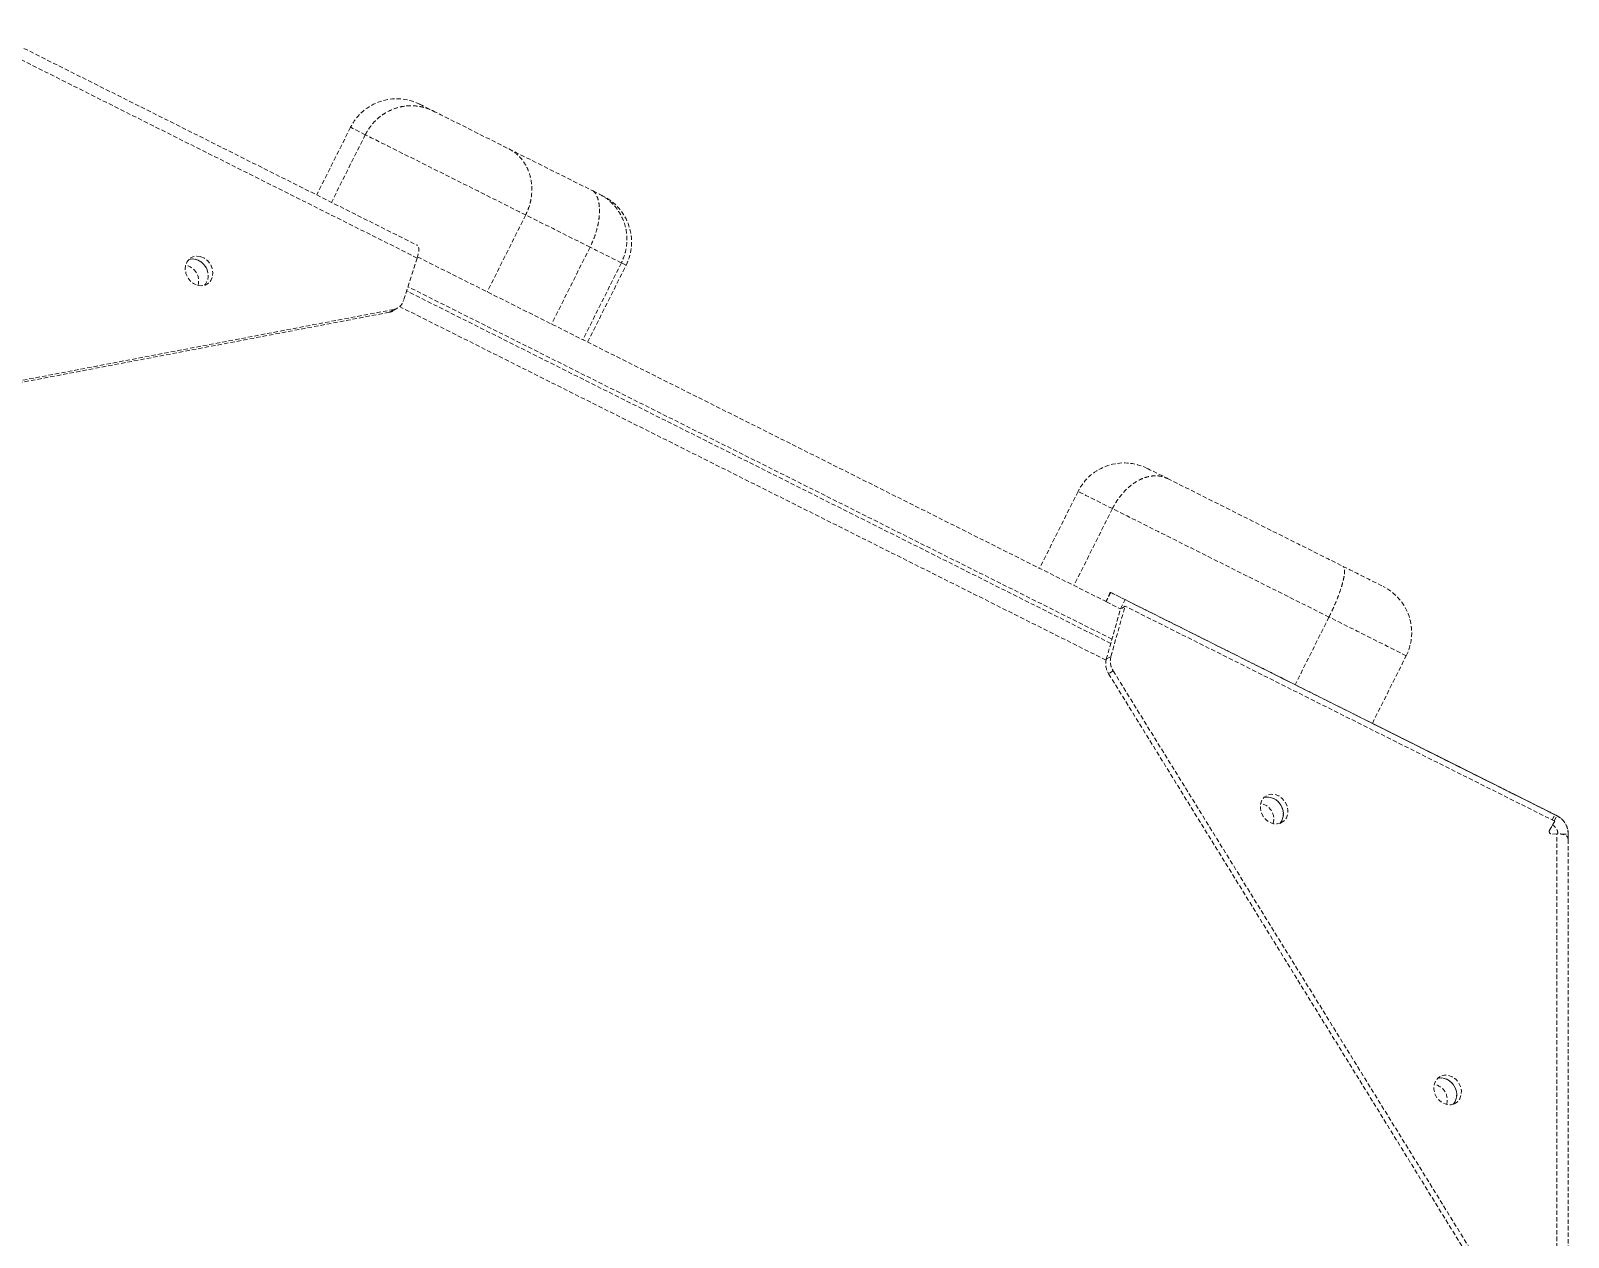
# Model space of a CAD drawing. Header units: millimetres. Extents: x -3960 to 3430, y -2884 to 2225.
# Drawn here: x 1482.7 to 1930, y 230.6 to 581.5 of the extents above; entities that cross this region are included whole.
import ezdxf

# ---------------------------------------------------------------- set-up
doc = ezdxf.new("R2010")
doc.units = ezdxf.units.MM
doc.linetypes.add('HIDDEN', pattern=[1.905, 1.27, -0.635])
doc.layers.add('DIKOM_ОБЪЕКТ', color=7, linetype='Continuous')

msp = doc.modelspace()

# ---------------------------------------------------------------- linework, layer by layer
at = {"layer": 'DIKOM_ОБЪЕКТ', "color": 7, "linetype": 'HIDDEN', "lineweight": 15}
for p, q in [((1470.50528, 581.49775), (1595.15115, 519.11839)), ((1595.14991, 515.41031), (1470.50406, 577.78962)), ((1575.7567, 553.42224), (1565.9133, 533.75052)), ((1580.05438, 551.2718), (1570.21084, 531.59986)), ((1626.71129, 527.92549), (1615.52415, 505.56828)), ((1595.14991, 515.41031), (1591.18185, 503.05328)), ((1595.24422, 515.71586), (1795.54753, 415.48779)), ((1645.43325, 518.55727), (1634.24611, 496.20006)), ((1654.54034, 514.00044), (1643.35303, 491.64305)), ((1644.72949, 490.95431), (1655.91683, 513.31165)), ((1796.91029, 403.33205), (1592.0732, 505.82878)), ((1797.25917, 404.56754), (1592.46317, 507.04356)), ((1795.54109, 398.45411), (1590.03895, 501.28354)), ((1404.21368, 464.78048), (1586.96788, 499.61624)), ((1405.55553, 465.60922), (1588.30973, 500.44499)), ((1586.96788, 499.61624), (1588.30973, 500.44499)), ((1588.21482, 500.09865), (1589.55667, 500.92739)), ((1787.38764, 447.52611), (1776.20033, 425.16872)), ((1797.3867, 442.52278), (1786.19939, 420.16539)), ((1796.77809, 418.21134), (1795.44198, 415.54072)), ((1796.952, 418.12441), (1795.6136, 415.44887)), ((1796.952, 418.12441), (1801.07259, 416.06243)), ((1910.23358, 361.45568), (1797.63227, 417.7843)), ((1799.73036, 413.37949), (1801.07259, 416.06243)), ((1801.07259, 416.06243), (1926.08867, 353.51969)), ((1795.60461, 398.70744), (1799.7303, 413.3206)), ((1795.65601, 415.41832), (1799.73036, 413.37949)), ((1796.94625, 399.53605), (1801.07214, 414.14934)), ((1801.07214, 414.14934), (1799.7303, 413.3206)), ((1799.73036, 413.37949), (1799.78304, 413.35318)), ((1926.08803, 351.60647), (1801.07214, 414.14934)), ((1860.39331, 410.99544), (1850.54542, 391.31465)), ((1795.60461, 398.70744), (1796.94625, 399.53605)), ((1873.01211, 380.0756), (1882.85892, 399.75406)), ((1797.62525, 395.32231), (1796.28361, 394.49369)), ((1796.28361, 394.49369), (1908.84673, 212.25389)), ((1797.62525, 395.32231), (1910.18837, 213.08251)), ((1873.0141, 380.07964), (1910.23358, 361.45568)), ((1926.08859, 353.53253), (1873.01673, 380.08491)), ((1913.85121, 359.64591), (1926.67607, 353.22969)), ((1926.08867, 353.51969), (1924.57817, 354.27528)), ((1925.26104, 353.93369), (1926.6762, 353.22584)), ((1926.67604, 353.23835), (1925.26108, 353.94633)), ((1925.32309, 351.98929), (1926.08867, 353.51969)), ((1924.57654, 348.98432), (1926.08803, 351.60647)), ((1925.91041, 351.69532), (1926.6762, 353.22584)), ((1926.6762, 353.22584), (1926.67607, 353.22969)), ((1926.6744, 347.96239), (1925.25934, 347.87923)), ((1926.63205, 208.57738), (1926.6744, 347.96239)), ((1926.6746, 347.97568), (1926.97754, 347.95387)), ((1928.1533, 347.8587), (1929.99168, 347.85807)), ((1929.99105, 346.30327), (1929.9487, 206.91826)), ((1929.99168, 347.85807), (1929.99105, 346.30327))]:
    msp.add_line(p, q, dxfattribs=at)
at = {"layer": 'DIKOM_ОБЪЕКТ', "color": 7, "linetype": 'HIDDEN', "lineweight": 15, "flags": 128}
for points in [[(1595.88327, 560.12423), (1596.02398, 560.05386), (1596.48784, 559.82186), (1597.273, 559.42898), (1598.37531, 558.87742), (1599.7888, 558.17001)], [(1599.7888, 558.17001), (1600.21861, 557.95502), (1600.97675, 557.57551), (1602.04283, 557.04221), (1603.38732, 556.36938), (1604.97351, 555.57563), (1606.75823, 554.68276), (1608.69206, 553.71497), (1610.72258, 552.69908), (1612.79383, 551.6626), (1614.84924, 550.63407), (1616.8325, 549.6416), (1618.68947, 548.71251), (1620.36899, 547.87201), (1621.82531, 547.14335)], [(1580.05438, 551.2718), (1578.51332, 552.04285), (1577.3081, 552.64581), (1576.44457, 553.078), (1575.92664, 553.3372), (1575.7567, 553.42224)], [(1626.71129, 527.92549), (1624.92449, 528.81945), (1622.89831, 529.83333), (1620.65784, 530.95459), (1618.23026, 532.16919), (1615.64592, 533.46247), (1612.93638, 534.81826), (1610.13521, 536.21988), (1607.27688, 537.65008), (1604.39666, 539.09121), (1601.53016, 540.52555), (1598.71267, 541.93545), (1595.97884, 543.30334), (1593.3625, 544.61259), (1590.89584, 545.84691), (1588.60929, 546.99106), (1586.53091, 548.03091), (1584.68646, 548.9538), (1583.09894, 549.74834), (1581.78742, 550.40453), (1580.7683, 550.91443), (1580.05438, 551.2718)], [(1621.82531, 547.14335), (1624.04897, 546.0307), (1626.53056, 544.78899), (1629.26132, 543.42242), (1632.23198, 541.93605), (1635.4319, 540.3348), (1638.85019, 538.62455), (1642.47443, 536.81087), (1646.29239, 534.90043)], [(1646.29239, 534.90043), (1646.60124, 534.74608), (1646.92504, 534.58388), (1647.24206, 534.4254), (1647.53006, 534.28122), (1647.76939, 534.16142), (1647.94368, 534.07431), (1648.04068, 534.0257), (1648.05895, 534.01653)], [(1648.05398, 534.01913), (1648.75558, 533.66809), (1649.13859, 533.47626), (1649.21472, 533.43829)], [(1645.43325, 518.55727), (1642.50146, 520.02429), (1639.72256, 521.41479), (1637.10535, 522.72455), (1634.6578, 523.94924), (1632.38787, 525.08509), (1630.3025, 526.12854), (1628.40824, 527.07628), (1626.71129, 527.92549)], [(1595.14991, 515.41031), (1595.35332, 516.10774), (1595.50157, 516.76017), (1595.59154, 517.35497), (1595.62196, 517.88103), (1595.59194, 518.32801), (1595.50214, 518.68757), (1595.35435, 518.95273), (1595.15115, 519.11839)], [(1532.16049, 515.83026), (1531.01526, 515.9749), (1529.92516, 515.76941), (1528.97816, 515.23013), (1528.2511, 514.40097), (1527.80287, 513.34903), (1527.6699, 512.1596), (1527.86299, 510.92908), (1528.36631, 509.75706), (1529.13896, 508.73834), (1530.11884, 507.95578), (1531.22606, 507.47248), (1532.37125, 507.32788), (1533.46156, 507.5335), (1534.40859, 508.07273), (1535.13544, 508.90177), (1535.58368, 509.9537), (1535.71664, 511.14313), (1535.52376, 512.37378), (1535.02041, 513.54585), (1534.24756, 514.56444), (1533.26768, 515.347), (1532.16049, 515.83026)], [(1528.70843, 514.98355), (1529.67342, 515.14616), (1530.81864, 515.00151)], [(1533.31044, 507.48235), (1533.60127, 507.81546), (1534.1362, 508.81004), (1534.36411, 509.96872), (1534.26647, 511.19759), (1533.85125, 512.39712), (1533.15191, 513.47001), (1532.22539, 514.32952), (1531.14644, 514.90588), (1530.00294, 515.15254), (1528.88695, 515.04931), (1528.72897, 515.00429)], [(1654.54034, 514.00044), (1654.09803, 514.22158), (1653.42668, 514.55768), (1652.53665, 515.00285), (1651.44316, 515.55012), (1650.16367, 516.1903), (1648.71941, 516.91303), (1647.134, 517.70643), (1645.43325, 518.55727)], [(1655.91683, 513.31165), (1655.77222, 513.38382), (1655.31226, 513.61403), (1654.54034, 514.00044)], [(1807.51418, 454.22816), (1807.52101, 454.22481), (1807.74486, 454.11282), (1808.2836, 453.84307), (1809.1323, 453.41854), (1810.28205, 452.84324), (1811.72146, 452.12291), (1813.43622, 451.26481)], [(1797.3867, 442.52278), (1794.99856, 443.71754), (1792.91018, 444.7627), (1791.13759, 445.64954), (1789.69538, 446.37123), (1788.595, 446.92195), (1787.84483, 447.29721), (1787.45131, 447.49426), (1787.38764, 447.52611)], [(1813.43622, 451.26481), (1817.23424, 449.3644), (1821.18932, 447.3853), (1825.28046, 445.33834), (1829.48539, 443.23417), (1833.78178, 441.08447), (1838.1465, 438.90034), (1842.55617, 436.69381), (1846.98698, 434.47665), (1851.41564, 432.26069), (1855.81796, 430.05789), (1860.17046, 427.87994), (1864.44987, 425.73868)], [(1860.39331, 410.99544), (1855.46902, 413.45944), (1850.47091, 415.96038), (1845.42254, 418.48645), (1840.3477, 421.02588), (1835.27025, 423.56636), (1830.21446, 426.09627), (1825.20381, 428.60346), (1820.26209, 431.07617), (1815.41279, 433.50269), (1810.6786, 435.87169), (1806.08169, 438.17177), (1801.64405, 440.39227), (1797.3867, 442.52278)], [(1864.44987, 425.73868), (1866.49969, 424.71285), (1868.47115, 423.72634), (1870.30994, 422.80627), (1871.96611, 421.97769), (1873.39381, 421.26316), (1874.55436, 420.68262), (1875.41554, 420.25151), (1875.95436, 419.98209), (1876.15557, 419.88134), (1876.15681, 419.8807)], [(1797.63227, 417.7843), (1797.35782, 417.9215), (1797.13331, 418.03365), (1796.96208, 418.11942), (1796.84579, 418.17749), (1796.78649, 418.20727), (1796.78447, 418.20827), (1796.83975, 418.18048), (1796.952, 418.12441)], [(1882.85892, 399.75406), (1882.72065, 399.82321), (1882.26515, 400.05119), (1881.49703, 400.43554), (1880.42597, 400.97144), (1879.06493, 401.65247), (1877.43093, 402.47008), (1875.54389, 403.41429), (1873.42727, 404.4734), (1871.1071, 405.63434), (1868.61205, 406.88286), (1865.97275, 408.20343), (1863.22185, 409.57991), (1860.39331, 410.99544)], [(1848.39897, 392.38714), (1848.01578, 392.5788), (1847.34417, 392.91487), (1846.43824, 393.36808), (1845.37161, 393.90182), (1844.23044, 394.47274), (1843.10749, 395.0346), (1842.09339, 395.54179), (1841.27057, 395.95345), (1840.70562, 396.23615), (1840.44418, 396.36682), (1840.50758, 396.33494), (1840.8907, 396.14338), (1841.56238, 395.80721), (1842.46831, 395.35399), (1843.53515, 394.82038), (1844.67625, 394.24956), (1845.79926, 393.6876), (1846.81315, 393.18028), (1847.63618, 392.76875), (1848.20107, 392.48615), (1848.46231, 392.35536), (1848.39897, 392.38714)], [(1896.89162, 368.13386), (1897.7999, 367.67957), (1898.47496, 367.34199), (1898.86179, 367.14851), (1898.9291, 367.11484), (1898.67156, 367.24372), (1898.11013, 367.52481), (1897.2901, 367.93511), (1896.2779, 368.44151), (1895.15573, 369.00301), (1894.01418, 369.57412), (1892.94604, 370.10846), (1892.0377, 370.56286), (1891.3627, 370.90033), (1890.97587, 371.09381), (1890.90856, 371.12748), (1891.16609, 370.9986), (1891.72753, 370.71751), (1892.54755, 370.30721), (1893.55976, 369.80081), (1894.68213, 369.23943), (1895.82342, 368.6683), (1896.89162, 368.13386)], [(1898.86447, 367.1419), (1898.48149, 367.33369), (1897.80967, 367.66963), (1896.90374, 368.12285), (1895.83711, 368.65658), (1894.69594, 369.22751), (1893.57299, 369.78937), (1892.5589, 370.29656), (1891.73608, 370.70821), (1891.17112, 370.99092), (1890.90968, 371.12158), (1890.97328, 371.08983), (1891.3562, 370.89814), (1892.02788, 370.56197), (1892.93381, 370.10876), (1894.00065, 369.57515), (1895.14175, 369.00432), (1896.26477, 368.44236), (1897.27886, 367.93517), (1898.10168, 367.52352), (1898.66657, 367.24091), (1898.92781, 367.11012), (1898.86447, 367.1419)], [(1846.41326, 351.10565), (1847.32184, 351.70715), (1847.99713, 352.58701), (1848.38437, 353.67372), (1848.45213, 354.87934), (1848.1949, 356.10619), (1847.6337, 357.25486), (1846.81394, 358.23236), (1845.80172, 358.95929), (1844.67946, 359.37711), (1843.53778, 359.45159), (1842.46939, 359.17691), (1841.56082, 358.57541), (1840.88553, 357.69555), (1840.49829, 356.60884), (1840.43052, 355.40321), (1840.68775, 354.17637), (1841.24895, 353.02769), (1842.06892, 352.05033), (1843.08093, 351.32327), (1844.2032, 350.90544), (1845.34488, 350.83097), (1846.41326, 351.10565)], [(1841.45671, 358.47356), (1842.19614, 358.62297), (1843.33781, 358.5485), (1844.46008, 358.13067), (1845.47209, 357.40362), (1846.29206, 356.42625), (1846.85326, 355.27757), (1847.11049, 354.05073), (1847.04273, 352.8451), (1846.65548, 351.75839), (1846.08451, 350.98051)], [(1846.09294, 350.9832), (1846.36981, 351.30215), (1846.90471, 352.29679), (1847.13262, 353.45546), (1847.03498, 354.68434), (1846.61958, 355.88369), (1845.92045, 356.95671), (1844.99389, 357.81626), (1843.91498, 358.39257), (1842.77148, 358.63924), (1841.65546, 358.53606), (1841.46288, 358.47989)], [(1913.85121, 359.64591), (1913.3256, 359.90892), (1912.80734, 360.1682), (1912.30338, 360.4202), (1911.82115, 360.66152), (1911.36695, 360.88876), (1910.94721, 361.09877), (1910.56767, 361.28862), (1910.23358, 361.45568)], [(1924.57817, 354.27528), (1924.516, 354.30652), (1924.48069, 354.32422), (1924.47347, 354.32775), (1924.49487, 354.31714), (1924.5439, 354.29265), (1924.61869, 354.25505), (1924.71709, 354.20597), (1924.8348, 354.14697), (1924.96812, 354.08037), (1925.11178, 354.00838), (1925.26104, 353.93369)], [(1896.86163, 269.4296), (1897.77014, 270.0312), (1898.44549, 270.91096), (1898.83267, 271.99777), (1898.90043, 273.20339), (1898.64326, 274.43014), (1898.082, 275.57891), (1897.26224, 276.55641), (1896.25002, 277.28334), (1895.12782, 277.70106), (1893.98608, 277.77564), (1892.91769, 277.50096), (1892.00912, 276.89946), (1891.33383, 276.0196), (1890.94658, 274.93289), (1890.87882, 273.72726), (1891.13605, 272.50042), (1891.69725, 271.35174), (1892.51728, 270.37427), (1893.52929, 269.64722), (1894.6515, 269.22949), (1895.79317, 269.15502), (1896.86163, 269.4296)], [(1891.9048, 276.79748), (1892.64443, 276.94702), (1893.78617, 276.87245), (1894.90838, 276.45472), (1895.92039, 275.72767), (1896.74036, 274.7503), (1897.30162, 273.60152), (1897.55879, 272.37478), (1897.49103, 271.16915), (1897.10384, 270.08234), (1896.53267, 269.30433)], [(1896.54124, 269.30725), (1896.8181, 269.6262), (1897.35307, 270.62074), (1897.58091, 271.77951), (1897.48334, 273.00829), (1897.06788, 274.20774), (1896.36874, 275.28076), (1895.44226, 276.14021), (1894.36328, 276.71662), (1893.21978, 276.96329), (1892.10376, 276.86011), (1891.91118, 276.80394)]]:
    msp.add_lwpolyline(points, dxfattribs=at)
at = {"layer": 'DIKOM_ОБЪЕКТ', "color": 7, "linetype": 'HIDDEN', "lineweight": 15}
for centre, radius, start, end in [((1589.17104, 546.7099), 15, 63.4174744, 153.4174744), ((1642.50237, 520.02391), 15, 333.4174744, 63.4174744), ((1529.34993, 510.22042), 5.0016, 22.8356596, 72.9235149), ((1527.15119, 508.99709), 4.30289, 30.1692167, 81.6029593), ((1527.27536, 508.80252), 4.29951, 341.5145618, 33.2439015), ((1587.58836, 504.12478), 3.74984, 281.0913286, 343.3965783), ((1586.28812, 503.22609), 3.67329, 280.6643286, 301.635696), ((1800.80194, 440.81377), 15, 63.4174744, 153.4174744), ((1869.44451, 406.4663), 15, 333.4174744, 63.4174744), ((1800.79017, 397.38145), 5.3524, 165.6563944, 212.6513485), ((1802.13282, 398.21023), 5.35334, 165.6607734, 212.6469694), ((1839.83218, 352.29461), 4.50237, 342.280532, 81.119468), ((1923.9916, 347.86382), 6, 359.9825256, 63.4217328), ((1890.28058, 270.61872), 4.50229, 342.2793403, 81.1206597)]:
    msp.add_arc(centre, radius, start, end, dxfattribs=at)
msp.add_ellipse((1925.2595, 348.64279), major_axis=(0.68307, 0.42201), ratio=0.934086542, start_param=2.094291118, end_param=4.18868622, dxfattribs=at)
for points, knots in [([(1580.05438, 551.2718), (1580.46, 551.9963), (1581.28303, 553.46634), (1582.93884, 555.36883), (1584.86912, 557.00091), (1587.0184, 558.27082), (1589.35621, 559.16982), (1591.77926, 559.65577), (1594.26297, 559.72254), (1596.96363, 559.32782), (1598.79233, 558.6666), (1599.7741, 558.17733), (1599.7888, 558.17001)], [0, 0, 0, 0, 0.105381338, 0.213826469, 0.319208593, 0.42764957, 0.533131434, 0.641664735, 0.747420426, 0.856220737, 0.997847965, 1, 1, 1, 1]), ([(1621.82531, 547.14335), (1621.83747, 547.13728), (1622.70079, 546.70641), (1624.1017, 545.74713), (1625.77831, 543.95123), (1626.98894, 542.05012), (1627.87824, 539.89512), (1628.40353, 537.58814), (1628.56001, 535.14976), (1628.33113, 532.69714), (1627.74716, 530.23941), (1627.05986, 528.70412), (1626.71129, 527.92549)], [0, 0, 0, 0, 0.0020453122, 0.1451479466, 0.2509375148, 0.3597574882, 0.4650835467, 0.5734348449, 0.6785571094, 0.7867059605, 0.8918253691, 1, 1, 1, 1]), ([(1646.29239, 534.90043), (1646.29328, 534.90003), (1646.36083, 534.87022), (1646.64192, 534.64791), (1647.15261, 533.98512), (1647.66038, 532.91274), (1648.04131, 531.42074), (1648.21633, 529.62552), (1648.1561, 527.62317), (1647.8475, 525.43435), (1647.29085, 523.16621), (1646.5006, 520.83341), (1645.79241, 519.32319), (1645.43325, 518.55727)], [0, 0, 0, 0, 0.001079273, 0.081256601, 0.164375841, 0.268223036, 0.375111666, 0.478070239, 0.583954623, 0.686485818, 0.79195281, 0.894488329, 1, 1, 1, 1]), ([(1648.05398, 534.01913), (1648.06569, 534.01319), (1649.06415, 533.50673), (1650.69858, 532.45042), (1652.66939, 530.51778), (1654.12272, 528.50238), (1655.22449, 526.2435), (1655.92581, 523.84613), (1656.22185, 521.33239), (1656.09029, 518.82312), (1655.56723, 516.32679), (1654.88587, 514.78322), (1654.54034, 514.00044)], [0, 0, 0, 0, 0.001679236, 0.143230373, 0.248865408, 0.357556952, 0.463118929, 0.571736068, 0.677272927, 0.785871477, 0.891409901, 1, 1, 1, 1]), ([(1797.3867, 442.52278), (1797.78012, 443.24815), (1798.57838, 444.71997), (1800.06197, 446.69301), (1801.72364, 448.44431), (1803.51204, 449.88369), (1805.40315, 450.99993), (1807.31933, 451.74281), (1809.24018, 452.10258), (1811.32095, 452.0536), (1812.69515, 451.63699), (1813.42784, 451.26902), (1813.43622, 451.26481)], [0, 0, 0, 0, 0.1043099582, 0.2116520388, 0.3159584656, 0.4232796946, 0.5279804559, 0.6356736323, 0.741391002, 0.8500974011, 0.9982842051, 1, 1, 1, 1]), ([(1860.39331, 410.99544), (1860.75704, 411.74089), (1861.4951, 413.25348), (1862.46761, 415.49793), (1863.31721, 417.6707), (1863.99918, 419.67487), (1864.50959, 421.48835), (1864.82653, 423.02787), (1864.94989, 424.27618), (1864.86845, 425.27285), (1864.63516, 425.64467), (1864.4526, 425.73729), (1864.44987, 425.73868)], [0, 0, 0, 0, 0.105381549, 0.213829397, 0.319209853, 0.427650054, 0.533134967, 0.64166115, 0.747420263, 0.856219928, 0.99784658, 1, 1, 1, 1]), ([(1925.33377, 350.54277), (1925.59091, 350.38598), (1926.0576, 350.10142), (1926.57095, 349.44861), (1926.92253, 348.69797), (1926.96724, 348.15472), (1926.99158, 347.859)], [0, 0, 0, 0, 0.2754608499, 0.4999344999, 0.7277826998, 1, 1, 1, 1]), ([(1926.6762, 353.22584), (1927.19244, 352.9097), (1928.13734, 352.33105), (1929.14903, 351.03587), (1929.84839, 349.55575), (1929.94148, 348.45279), (1929.99168, 347.85807)], [0, 0, 0, 0, 0.273178704, 0.5000072215, 0.7304010377, 1, 1, 1, 1]), ([(1929.99105, 346.30327), (1929.93939, 346.57011), (1929.84484, 347.0585), (1929.13942, 347.60636), (1928.12871, 347.92378), (1927.18387, 347.94886), (1926.6744, 347.96239)], [0, 0, 0, 0, 0.273182503, 0.500005348, 0.730397189, 1, 1, 1, 1])]:
    msp.add_open_spline(points, degree=3, knots=knots, dxfattribs=at)

doc.saveas('drawing.dxf')
